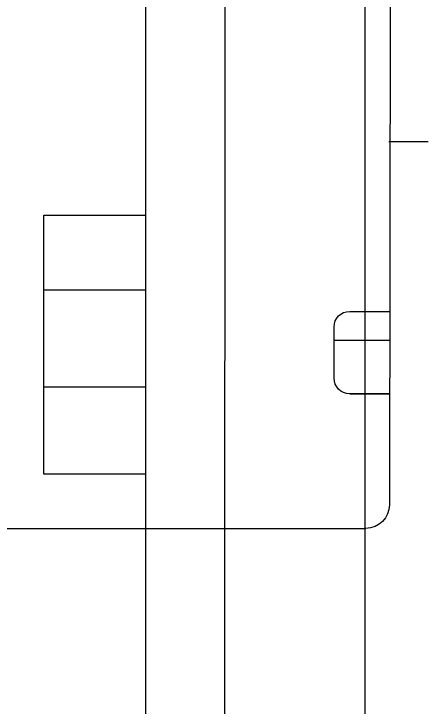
# Model space of a CAD drawing. Header units: millimetres. Extents: x 8981 to 59433, y 5244 to 14154.
# Drawn here: x 10527 to 10583.3, y 9196.8 to 9290.9 of the extents above; entities that cross this region are included whole.
import ezdxf

# ---------------------------------------------------------------- set-up
doc = ezdxf.new("R2010")
doc.units = ezdxf.units.MM
doc.linetypes.add('DASHED', pattern=[19.05, 12.7, -6.35])
doc.layers.add('2虚线层', color=6, linetype='DASHED')
doc.layers.add('6细线层', color=4, linetype='Continuous')

# ---------------------------------------------------------------- blocks, each defined once
blk = doc.blocks.new('G$CE91B29D6')
at = {"layer": '6细线层'}
for p, q in [((169.688, -251.515), (169.688, 249.22)), ((166.16, 79.917), (166.406, -76.311)), ((188.781, -197.539), (188.672, 48.25)), ((199.492, -197.539), (199.492, 0.239)), ((161.15, -27.056), (166.486, -27.056)), ((213.32, -37.024), (199.492, -37.024)), ((213.32, -72.177), (213.32, -37.024)), ((199.492, -47.181), (213.32, -47.181)), ((171.791, -50.059), (166.406, -50.059)), ((173.926, -59.124), (173.926, -52.193)), ((173.926, -53.985), (166.406, -53.985)), ((199.492, -60.358), (213.32, -60.358)), ((171.791, -61.258), (166.406, -61.258)), ((166.406, -61.258), (171.791, -61.258)), ((171.791, -61.258), (166.406, -61.258)), ((199.492, -72.177), (213.32, -72.177)), ((379.84, -79.513), (169.608, -79.513))]:
    blk.add_line(p, q, dxfattribs=at)
for centre, radius, start, end in [((171.791, -52.193), 2.135, 0, 90), ((171.791, -59.124), 2.135, 270, 0), ((169.608, -76.311), 3.202, 180, 270)]:
    blk.add_arc(centre, radius, start, end, dxfattribs=at)

msp = doc.modelspace()

# ---------------------------------------------------------------- block references
at = {"layer": '2虚线层', "ltscale": 2, "xscale": -1}
msp.add_blockref('G$CE91B29D6', (10744.454, 9300.565), dxfattribs=at)

doc.saveas('drawing.dxf')
